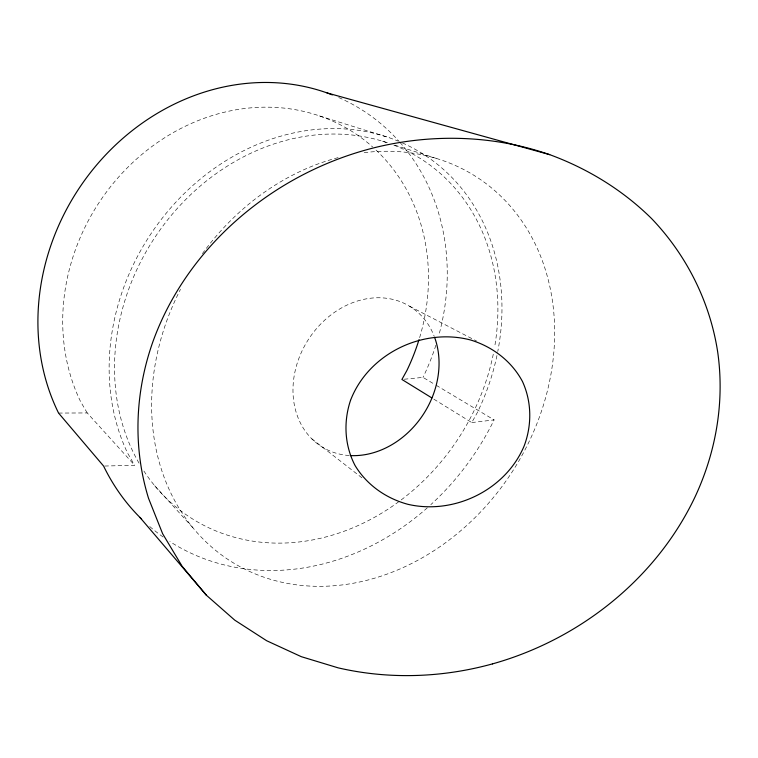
<?xml version="1.0" encoding="UTF-8"?>
<svg xmlns="http://www.w3.org/2000/svg" width="758" height="758" viewBox="0 0 758 758"><rect width="100%" height="100%" fill="white"/><g stroke="black" fill="none" stroke-linecap="round" stroke-linejoin="round"><path stroke-width="0.57" stroke-dasharray="3.79 2.84" d="M433.841 399.163L471.77 422.557L477.199 412.826A218.446 186.525 -57.2 0 0 497.561 352.612M471.77 422.557L494.102 419.913A244.379 208.876 -57.2 0 1 430.809 504.667M404.251 379.227L423.011 377.399L435.196 384.685M104.746 466.037L134.64 465.289L127.477 452.867A218.446 186.525 -57.2 0 1 170.493 208.156A218.446 186.525 -57.2 0 1 397.997 141.045M58.565 413.072L87.217 412.939L134.64 465.289M319.497 115.936L389.119 137.7M382.619 141.244L388.162 143.016M394.804 145.138L436.921 158.612M409.614 306.26L476.668 341.1M436.21 385.291L494.102 419.913M311.851 438.863L362.892 478.573M154.679 485.689L192.958 527.824M87.217 412.939L80.481 401.389A198.966 175.714 -57.1 0 1 138.799 157.067A198.966 175.714 -57.1 0 1 372.671 146.995M427.351 507.784A244.379 208.876 -57.2 0 1 169.858 541.553M163.15 537.034A244.379 208.876 -57.2 0 1 149.402 526.241M338.712 97.545A222.549 196.701 -57.1 0 1 399.22 141.556M399.987 142.419A222.549 196.701 -57.1 0 1 438.854 335.197M435.897 345.174A222.549 196.701 -57.1 0 1 423.011 377.399M376.015 150.065A198.966 175.714 -57.1 0 1 419.373 338.494M402.337 142.902A218.446 186.525 -57.2 0 1 497.779 351.456M349.211 455.511A82.849 68.58 -57.3 0 1 311.093 335.529A82.849 68.58 -57.3 0 1 434.268 336.467M393.828 145.138A213.197 182.015 -57.2 0 1 494.567 347.382M493.287 354.128A213.197 182.015 -57.2 0 1 338.75 533.12A213.197 182.015 -57.2 0 1 143.897 471.04M139.055 463.185A213.197 182.015 -57.2 0 1 166.078 221.848A213.197 182.015 -57.2 0 1 388.276 143.091M364.162 152.652A228.092 189.5 -57.3 0 1 549.948 379.483A228.092 189.5 -57.3 0 1 278.508 581.481A228.092 189.5 -57.3 0 1 180.48 289.348M202.386 253.665A228.092 189.5 -57.3 0 1 339.338 157.323"/><path stroke-width="1.14" d="M492.435 663.904C579.339 639.61 656.239 578.875 695.086 496.812A273.07 248.776 -34.3 0 0 717.627 351.598C709.895 301.656 686.473 254.963 651.529 218.512C622.659 190.021 587.715 168.627 549.702 154.651L326.963 92.902M431.852 397.931L401.911 379.464L406.875 370.529A198.966 175.714 -57.1 0 0 419.022 339.622M139.936 517.42L206.366 595.21L234.762 620.158L266.645 640.728L301.314 656.684L338.096 667.836A313.13 288.021 -34.3 0 0 492.435 663.904M206.366 595.21L182.128 566.264L162.657 533.774L148.53 498.309A274.642 252.187 -31.3 0 1 152.936 341.612C188.278 243.773 277.087 171.043 377.266 147.005A309.52 281.9 -31.6 0 1 549.702 154.66M332.355 94.911A222.549 196.701 -57.1 0 0 97.905 163.491A222.549 196.701 -57.1 0 0 58.565 413.072L103.6 466.066A244.379 208.876 -57.2 0 0 141.613 519.078M434.685 337.566A82.849 68.58 -57.3 0 1 420.936 417.866A82.849 68.58 -57.3 0 1 350.367 455.577M350.518 400.385C343.355 421.846 344.53 445.344 355.057 465.507C366.806 484.949 386.002 498.357 407.785 504.288C454.137 515.099 505.757 489.952 524.233 445.77C531.983 424.916 531.765 401.835 522.48 381.511C511.641 361.215 492.738 346.851 470.917 340.086C423.002 327.219 368.369 353.721 350.518 400.385"/></g></svg>
